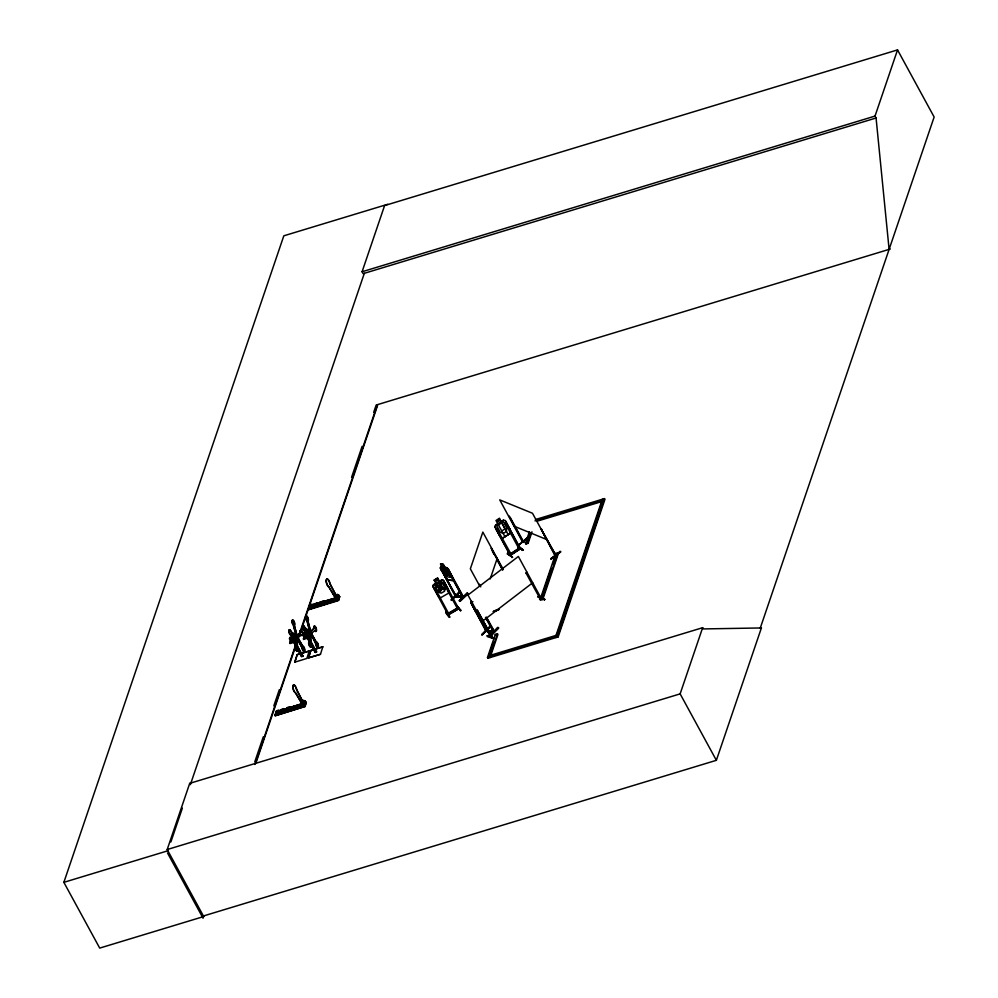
<?xml version="1.0" encoding="UTF-8"?>
<svg xmlns="http://www.w3.org/2000/svg" width="998" height="998" viewBox="0 0 998 998"><rect width="100%" height="100%" fill="white"/><g stroke="black" fill="none" stroke-linecap="round" stroke-linejoin="round"><path stroke-width="1.5" d="M498.551 609.84L493.049 611.612L498.576 609.94L498.401 609.005M302.631 702.442C302.419 700.658 305.675 702.243 303.355 701.295M335.64 595.569L335.627 596.317L336.376 595.569M302.793 702.268L302.519 701.594M303.043 702.205L302.768 701.519L302.431 702.442M303.517 702.056L303.242 701.369M336.126 596.33L336.101 595.569L336.002 596.442M335.989 596.13C337.262 595.532 337.761 594.958 337.399 595.906M337.312 595.956L336.576 595.432M296.693 637.211L295.895 645.98L296.269 637.173M296.93 645.743L297.267 638.508L296.306 637.298M296.194 645.881L296.032 645.793A2.769 1.048 72.8 0 0 295.533 648.563A2.769 1.048 72.8 0 0 297.516 651.045A2.769 1.048 72.8 0 0 297.317 647.403L297.579 638.408L296.606 637.198M304.003 700.995L303.766 701.931M309.829 641.751L309.654 641.652A2.769 1.048 72.8 0 0 309.168 644.434A2.769 1.048 72.8 0 0 311.139 646.904A2.769 1.048 72.8 0 0 310.952 643.273L311.201 634.279L310.241 633.069L309.517 641.839L309.929 633.169M310.64 643.361L310.627 640.155M486.525 630.112L487.136 631.073L494.497 631.622L486.5 617.188M487.049 631.035L471.954 604.701L486.076 631.322L487.036 630.986M492.9 630.948C495.083 629.888 492.264 631.809 493.286 630.561M291.329 634.142L296.693 637.572L291.304 634.404A2.769 1.048 72.8 0 1 289.595 633.955A2.769 1.048 72.8 0 1 288.909 630.1A2.769 1.048 72.8 0 1 290.742 631.223M291.641 634.042L291.616 634.316A2.769 1.048 72.8 0 1 289.794 633.655A2.769 1.048 72.8 0 1 289.333 629.8A2.769 1.048 72.8 0 1 291.304 631.796L296.468 635.689L296.693 637.572M305.263 629.913L305.238 630.175A2.769 1.048 72.8 0 1 303.417 629.526A2.769 1.048 72.8 0 1 302.955 625.659A2.769 1.048 72.8 0 1 304.939 627.655L310.091 631.547C312.748 638.82 297.13 622.577 310.316 633.443M288.821 708.405L286.526 709.778L288.909 708.53M322.154 602.455L319.871 603.827L320.508 602.555L322.279 602.917L319.871 604.002L322.242 602.592M510.103 555.399L511.4 554.763L496.792 528.416L495.869 529.027L510.265 555.524C508.768 555.075 510.677 552.368 511.4 554.763M519.821 547.952L519.085 548.401C520.694 551.108 517.176 547.628 519.833 547.653M519.609 549.362L520.357 548.613M456.011 595.457L456.186 596.742L455.213 595.357M463.184 597.59C462.798 594.833 463.134 597.553 455.587 596.642L441.478 570.02L456.186 596.742M462.623 597.465L448.289 571.13L449.287 570.956L448.289 571.13M463.621 597.216L448.189 568.935M302.556 702.293L302.881 701.444M335.702 596.28L335.553 595.631M490.155 636.337L491.216 635.564L490.168 636.375L490.692 637.335L491.952 636.612L490.966 637.41L476.445 610.951L477.294 610.302L491.852 636.687M557.932 552.755L542.301 598.688L540.168 599.336L555.786 553.403L557.932 552.755L558.381 553.578L542.75 599.511L540.604 600.16C537.435 598.975 542.513 596.604 540.168 598.376L540.417 599.224M540.891 597.814L541.415 598.775L518.361 556.46L467.95 595.058L491.128 637.285M497.802 523.8L495.445 525.272L495.008 527.131L510.502 555.399M495.195 527.144L495.607 525.385L503.416 520.108L505.287 520.582L509.903 529.189M439.332 581.285L437.561 578.042L434.043 580.112L436.014 583.431L433.394 584.753L432.945 586.612L448.139 614.943L447.578 613.72L457.246 608.056L458.257 607.533L458.893 608.643L448.376 614.83M433.082 586.587L433.544 584.878L441.665 580.125L443.424 580.524M455.986 596.255L440.318 568.037L440.704 566.926L446.805 567.75C449.936 570.756 446.568 566.465 444.896 567.613L443.124 564.381L440.542 563.97L442.388 567.126M440.517 568.012L440.792 567.039M470.806 602.705L471.193 601.52L470.806 602.705L486.3 631.01M290.742 641.078L289.47 638.757L289.969 637.235L291.653 636.712L293.512 640.229L295.196 639.706L295.695 638.184L294.422 635.851L292.726 636.375L292.239 637.897L293.923 637.373L294.422 635.851M296.656 638.321L295.52 641.814L289.994 643.535L290.63 639.755M290.131 641.277L292.439 640.566L291.167 638.233L291.653 636.712M292.439 640.566L292.925 639.044M293.512 640.229L293.998 638.708M295.52 641.814L296.281 637.635M308.544 609.753L309.293 605.399C316.69 600.372 308.432 614.331 312.337 604.451M308.881 608.605L308.656 609.379L309.293 605.399M275.211 715.753L305.126 706.434L275.186 715.766L275.959 711.337C283.357 706.322 275.099 720.282 279.003 710.401M275.423 715.03L275.785 712.822M304.378 636.949L303.105 634.616L303.592 633.094L305.288 632.57L307.135 636.088L308.819 635.576L309.318 634.042L308.045 631.722L306.361 632.245L305.862 633.767L307.559 633.243L308.045 631.722M294.797 662.011L297.217 654.576L309.255 651.008L306.848 658.443L294.872 662.148L297.217 654.576M314.358 603.827L313.434 607.595L314.358 603.827L317.401 602.879L316.478 606.659L317.401 602.879M303.617 639.394L304.864 635.427L303.617 639.394L309.143 637.685L309.904 633.505M303.754 637.136L306.062 636.425L304.789 634.092L305.288 632.57M284.068 708.83C280.164 718.71 288.422 704.75 281.024 709.765L280.101 713.533L280.85 711.25M306.062 636.425L306.561 634.903M320.096 602.056L319.173 605.823L320.096 602.056L323.127 601.12L322.204 604.888L323.127 601.12M289.794 707.058C285.902 716.938 294.148 702.979 286.763 707.994L285.84 711.761M286.201 710.626L286.763 707.994M311.775 634.491L316.391 641.988A2.769 1.048 72.8 0 1 318.325 644.895A2.769 1.048 72.8 0 1 317.564 647.228A2.769 1.048 72.8 0 1 315.892 643.51L311.089 633.219M308.432 657.869L310.84 650.447L322.816 646.741L320.47 654.301L308.432 657.869L320.47 654.301M308.507 658.006L310.84 650.447M335.977 598.563L335.241 600.846L334.392 598.875L335.128 600.235M335.877 596.542L335.765 595.681L336.301 596.243M335.665 595.843L335.952 596.455M338.809 597.328L337.237 594.446L336.788 596.093M337.237 594.446L336.9 595.494L338.472 598.376L336.688 595.357M336.077 599.099L336.813 596.816L330.064 583.668A4.167 1.572 72.8 0 0 327.519 579.015A4.167 1.572 72.8 0 0 326.471 582.246A4.167 1.572 72.8 0 0 329.003 586.899L336.077 599.099L328.779 586.974A4.167 1.572 72.8 0 1 326.246 582.321A4.167 1.572 72.8 0 1 327.294 579.09A4.167 1.572 72.8 0 1 329.827 583.743L336.813 596.816M303.642 700.471L303.305 701.519L304.877 704.401L303.642 700.471L305.213 703.353L304.877 704.401M302.269 705.648L303.255 702.829L297.167 691.003M302.743 705.05L303.479 702.754L296.73 689.618A4.167 1.572 72.8 0 0 294.185 684.965A4.167 1.572 72.8 0 0 293.138 688.196A4.167 1.572 72.8 0 0 295.67 692.837L302.743 705.05L295.445 692.911A4.167 1.572 72.8 0 1 292.763 686.811A4.167 1.572 72.8 0 1 295.445 686.686M308.494 609.815L338.447 600.559L337.424 597.927L338.172 599.299L311.438 607.62M338.172 599.299L339.108 596.405L338.447 594.771L335.415 595.706M338.21 598.463L338.547 597.415L336.975 594.534M305.026 700.983L301.995 701.918L305.026 700.983L305.775 702.343L304.839 705.237L278.105 713.558M338.447 594.771L339.382 596.48L338.584 600.122L338.509 599.237L338.596 600.048L310.079 608.942M305.114 700.708L306.049 702.417L305.089 706.497M479.265 584.204C477.867 585.24 480.425 583.568 480.724 586.861M502.268 568.698L491.178 548.189L502.817 569.534M203.842 915.865L203.056 918.185L167.502 852.978M889.106 249.375L876.069 118.001L363.122 273.677L362.087 271.755L384.592 205.576L897.539 49.9L934.14 117.028L760.189 628.316L761.399 627.954L703.328 628.927L702.654 627.692L189.707 783.368L167.19 849.548L203.717 916.538L99.713 948.1L63.86 882.344L283.819 235.815L387.823 204.253M170.87 841.963L182.372 808.13M364.332 273.302L190.381 784.603L189.707 783.368M254.764 761.873L263.297 736.811M273.826 705.848L279.34 689.63M351.583 477.306L362.112 446.343M373.651 412.424L376.159 405.051L890.316 249.013M254.964 764.456L377.369 404.689M256.299 761.973L295.882 645.619M299.899 633.83L377.568 405.525M490.193 578.965L497.191 558.393M532.009 531.859L528.092 543.336L525.958 543.985L525.509 543.162L529.414 531.684M535.464 519.546L604.489 498.601L604.938 499.424L558.156 636.911L487.947 658.218L487.498 657.395L495.307 634.429L497.453 633.78L497.902 634.603L490.579 656.135L494.933 654.9M525.958 543.985L529.377 533.942M487.947 658.218L493.311 642.425M528.092 543.336L527.643 542.513L531.061 532.47M497.453 633.78L489.631 656.746L490.08 657.57M542.076 595.856L551.358 568.586M552.817 564.282L555.262 557.096M602.343 499.25L555.562 636.736L556.011 637.56M557.009 634.641L602.293 501.532M558.156 636.911L557.707 636.088L604.489 498.601M876.069 118.001L875.021 116.08L897.539 49.9M203.417 915.989L716.364 760.314L680.137 693.872L702.654 627.692M716.364 760.314L761.424 627.867L760.189 628.316M485.926 631.31L494.147 631.959L493.286 631.846M486.612 630.112L485.776 630.05M510.203 555.325L520.245 548.675L519.721 547.715M520.395 548.838L506.073 522.503L504.976 522.989M449 571.218L463.346 597.515L455.537 596.592L454.938 595.619L456.024 595.419M462.523 597.465L462.149 596.517M522.815 542.238L523.775 542.076M523.701 542.114L523.064 541.902M554.464 554.426L554.938 554.065M540.966 528.765L555.599 555.574L554.888 555.387L540.966 528.765L555.898 555.187M497.965 523.825L496.867 526.021L500.16 532.059L503.266 533.543L506.41 531.46L506.685 527.767L503.391 521.729L501.121 521.754L499.299 518.486M436.014 583.431L434.841 585.552L438.134 591.589L441.303 593.136L444.597 591.215L444.958 587.597L441.665 581.547L439.307 581.51L437.561 578.042M448.676 613.383L449.2 614.344M448.139 614.718L458.781 608.705L443.386 580.474M448.776 613.346L447.615 613.982M458.244 607.782L457.221 608.381M487.348 635.651L487.174 636.549L493.898 638.608L487.373 635.614L493.898 638.608M522.715 542.238L499.749 499.898L532.483 513.259L555.537 555.549M554.938 555.424L554.713 554.09M507.52 553.154L512.523 557.233L507.283 553.965L507.545 553.141L512.523 557.233M512.224 556.684L511.949 557.608M442.538 567.238L441.815 568.161L445.108 574.199L447.828 576.944L450.273 577.243L450.173 574.798L446.879 568.76L444.921 567.513M296.631 634.765L294.323 625.097A2.769 1.048 72.8 0 0 293.599 621.093A2.769 1.048 72.8 0 0 291.903 621.006A2.769 1.048 72.8 0 0 293.225 625.047L295.807 634.716M294.522 625.135L294.635 625.01A2.769 1.048 72.8 0 0 293.899 620.993A2.769 1.048 72.8 0 0 292.214 620.906A2.769 1.048 72.8 0 0 293.524 624.948L296.456 635.988L297.292 636.025L294.223 625.235M310.266 630.624L307.945 620.968A2.769 1.048 72.8 0 0 307.92 618.685M308.157 621.006L308.257 620.868A2.769 1.048 72.8 0 0 307.534 616.864A2.769 1.048 72.8 0 0 305.837 616.776A2.769 1.048 72.8 0 0 307.159 620.818L310.091 631.846L310.914 631.896L307.846 621.093M446.069 612.148L449.761 617.038L449.162 617.388L445.807 612.934L446.094 612.136L449.761 617.038M471.692 604.975L472.703 604.763M485.078 631.572L481.784 634.915L489.606 626.769L481.909 634.416M487.261 629.464L489.906 627.318M482.121 634.853L489.793 627.218M493.187 630.898L486.488 630.649M490.854 637.173L490.954 635.626L498.626 627.991L497.89 627.43L490.218 635.065L491.116 635.639L498.588 627.954M498.152 627.842L490.542 635.526L497.877 627.43M471.218 601.557L472.965 601.707M475.547 611.387L478.229 614.693L475.609 611.275M491.939 636.674L477.294 610.302M440.542 563.97L443.237 564.194L444.983 567.525M440.318 568.037L447.703 580.05L453.803 580.587M441.203 570.282L442.201 570.108M445.058 576.732L447.79 579.863M447.703 579.95L453.928 580.699L448.252 568.897M451.283 599.736L459.28 592.101L451.607 600.247M459.142 592.525L451.158 600.172L459.579 592.65M459.28 600.646L467.301 593.062L459.305 600.646L460.028 601.245L468 593.648L467.251 593.049M460.028 601.245L467.95 593.585M459.579 601.195L467.625 593.536M459.953 601.17L467.925 593.573M296.768 635.851L300.423 632.245A2.769 1.048 72.8 0 1 301.421 630.412A2.769 1.048 72.8 0 1 302.93 634.316A2.769 1.048 72.8 0 1 301.408 634.803L297.504 637.772M301.234 634.528L297.816 637.672L297.067 635.763M310.39 631.722L314.046 628.116A2.769 1.048 72.8 0 1 315.056 626.27A2.769 1.048 72.8 0 1 316.566 630.187A2.769 1.048 72.8 0 1 315.031 630.674L314.719 630.761A2.769 1.048 72.8 0 0 316.254 630.287A2.769 1.048 72.8 0 0 314.744 626.37A2.769 1.048 72.8 0 0 313.746 628.216L313.821 628.565M314.133 628.478L310.702 631.622L311.438 633.543L314.869 630.387M306.374 636.45L307.297 635.726M301.408 656.472L302.943 655.998L301.408 656.472L297.08 648.525M315.044 652.33L316.578 651.856L315.044 652.33L311.426 645.718M508.78 515.629L523.426 542.425L522.603 540.916M518.062 545.544L527.306 537.847L518.187 545.657M541.515 528.99L540.629 529.027M477.506 610.389L476.445 610.951M526.008 573.014L527.081 572.44L526.008 573.014L540.467 599.474M554.913 556.46L551.058 559.067L560.19 551.27L560.776 551.894L557.221 554.589M551.021 558.955L560.514 551.782L550.821 558.581M540.305 598.189L538.009 596.841L544.546 599.698M540.355 599.311L541.415 598.738M542.513 599.062L545.033 599.449L542.463 598.426M482.284 621.367L532.707 582.757M457.795 609.029L457.421 608.269M490.954 635.689L491.577 635.926M309.555 605.973L309.542 606.622L309.754 605.861M309.405 607.058L309.53 606.634M308.494 609.316L338.684 599.885L308.37 609.167M339.682 596.642L311.002 605.462M276.221 711.911L306.349 702.542M275.398 715.104L275.548 714.543M283.158 710.813L305.999 703.74L306.049 702.43L276.122 711.686L276.246 712.347M305.276 705.349L305.263 706.048M305.488 705.386L275.323 715.329M496.954 528.541L495.869 529.027M518.661 546.517L523.264 550.023L518.648 546.505L518.087 546.904L522.777 550.26M509.791 554.564L518.835 548.675M510.365 555.449L520.407 548.8L505.287 520.582M501.183 521.742L503.479 520.232M498.551 524.911L501.707 522.84L505 528.878L501.844 530.948M502.555 538.184L510.502 533.169L502.53 538.346L499.836 535.726M434.217 580.15L437.548 578.266M439.27 581.46L441.652 579.988L443.524 580.399L448.252 589.094L448.801 593.024L440.48 597.827L437.673 595.295M434.879 587.997L433.793 588.421L434.879 587.997L448.963 614.169M443.474 582.969L444.447 582.408L443.349 582.82L457.808 609.279M456.847 605.836L460.515 610.739L461.101 610.377L456.847 605.836L460.515 610.739M448.838 613.396L457.209 608.506M493.561 631.584L494.397 631.622M493.436 631.035L494.21 631.921L486.475 618.448M540.779 597.615L541.066 598.713M523.239 541.914L522.715 540.953M554.963 554.601L555.874 555.262M335.328 595.981L338.359 595.033M336.077 597.34L339.108 596.405M310.503 605.424L339.669 596.704M312.087 605.537L339.545 597.078L339.332 597.802L339.382 596.48M312.187 605.761L339.47 597.266M334.305 599.137L337.336 598.201M310.79 606.634L319.385 603.927M322.192 603.104L339.332 597.752M308.182 608.817L338.809 599.349M310.303 608.281L338.821 599.436M307.708 617.987A2.769 1.048 72.8 0 0 305.6 616.477A2.769 1.048 72.8 0 0 306.848 620.906L307.322 620.956M304.926 630.274A2.769 1.048 72.8 0 1 303.118 629.613A2.769 1.048 72.8 0 1 302.656 625.758A2.769 1.048 72.8 0 1 304.627 627.754L305.039 628.016M300.498 632.607L300.111 632.345A2.769 1.048 72.8 0 1 301.571 631.01M296.468 635.689L291.104 632.245M289.47 638.757L291.167 638.233M304.764 634.042L307.521 633.194L308.819 635.576M303.105 634.616L304.789 634.092M311.014 634.266L315.593 643.61A2.769 1.048 72.8 0 0 317.04 647.166A2.769 1.048 72.8 0 0 318.15 645.881A2.769 1.048 72.8 0 0 316.703 642.338M289.62 642.849L295.146 641.14M303.255 638.708L308.769 636.998M297.167 647.091L297.017 647.502A2.769 1.048 72.8 0 1 297.204 651.133A2.769 1.048 72.8 0 1 295.233 648.663A2.769 1.048 72.8 0 1 295.72 645.881L293.474 641.901M315.967 642.163L311.388 633.119M304.028 647.976A2.769 1.048 72.8 0 1 303.891 651.544A2.769 1.048 72.8 0 1 301.957 647.752L297.392 638.396L297.766 637.26L302.644 646.205A2.769 1.048 72.8 0 1 303.741 647.365M297.292 654.713L309.255 651.008M310.914 650.584L322.89 646.879M296.73 689.618L296.493 689.68A4.167 1.572 72.8 0 0 295.882 687.622M279.091 710.963L306.149 702.654M277.332 711.911L306.211 703.029L283.133 710.376M277.432 712.148L280.301 711.187M283.32 710.376L305.837 703.091L305.999 703.74M277.456 712.572L280.351 711.624M274.849 714.768L277.893 713.82M278.205 713.782L302.444 706.21M275.036 715.104L305.263 705.948L304.091 703.877L304.839 705.237M362.087 271.755L875.021 116.08M555.225 514.506L559.691 513.159M568.611 510.452L576.033 508.194M587.922 504.589L592.388 503.229M535.003 520.894L601.881 500.584L602.33 501.408L536.936 521.255M525.509 543.162L527.643 542.513M503.728 652.23L508.119 650.896M533.032 643.336L537.423 642.001M543.286 640.217L547.677 638.895M487.498 657.395L557.707 636.088M167.19 849.548L680.137 693.872M63.86 882.344L167.864 850.783M455.662 595.781L454.951 595.694M518.137 546.754L522.777 550.434M522.815 550.285L518.087 546.717M486.762 630.387L491.902 630.798M440.704 567.114L442.451 567.326L440.629 563.882M456.248 595.731L462.448 596.467L455.974 596.006M485.552 630.362L486.038 631.36M538.009 596.841L544.509 599.848M514.082 526.196L546.817 539.569M309.517 641.839L309.355 641.751A2.769 1.048 72.8 0 0 308.794 644.296A2.769 1.048 72.8 0 0 310.665 647.066A2.769 1.048 72.8 0 0 310.889 644.034M289.931 638.92L290.094 639.256M304.727 628.116L309.792 631.647M518.686 548.401L510.452 553.79L511.3 554.838M512.348 557.258L507.695 553.603M499.736 535.814L502.53 538.346M303.741 701.981L303.492 701.332M448.252 589.094L448.801 593.024M300.934 634.616L301.097 634.903A2.769 1.048 72.8 0 0 302.569 635.015A2.769 1.048 72.8 0 0 301.883 631.547M555.786 553.403L556.235 554.227M510.078 517.176L523.75 542.176M505.138 523.114L519.372 549.486M508.231 534.666L499.362 518.299L495.981 520.519L505.038 536.787M542.301 598.688L542.75 599.511M556.472 636.225L556.023 635.402L490.093 655.412L490.542 656.235M495.145 527.106L499.886 535.764M503.192 569.409L482.845 532.096L470.345 568.835L479.664 585.938M492.426 551.482L493.885 554.139M496.792 559.479L502.605 570.145M486.238 617.45L494.122 631.921M495.307 634.429L495.757 635.252M485.49 617.388L493.386 631.946M472.441 605.025L486.862 631.335L485.939 629.975M470.869 602.58L475.709 611.3M448.564 570.868L462.897 597.166M441.927 570.369L456.348 596.679M457.059 608.231L457.695 609.341M448.688 613.121L449.337 614.232M433.045 586.537L437.785 595.207M308.632 637.298L316.578 651.856M309.467 639.706L315.954 651.619M306.985 636.687L315.655 652.567M307.097 637.772L309.268 641.739M298.153 638.633L302.768 646.13A2.769 1.048 72.8 0 1 304.702 649.024A2.769 1.048 72.8 0 1 303.941 651.357A2.769 1.048 72.8 0 1 302.269 647.652L302.269 647.353M297.778 639.768L301.957 647.44M293.923 637.373L295.196 639.706M295.009 641.427L302.943 655.998M295.109 642.512L302.332 655.761M294.086 642.138L302.02 656.709M303.903 700.396L305.475 703.266M301.795 706.185L301.059 704.813L301.907 706.784M452.88 577.543L453.841 580.786M307.022 621.055L309.43 630.586M509.853 529.152L510.502 533.169M509.729 529.202L510.315 533.069M310.004 634.853A2.433 0.911 72.8 0 1 309.018 632.083M309.093 631.16A2.433 0.911 72.8 0 1 310.278 631.272M311.039 635.252A2.433 0.911 72.8 0 1 310.84 635.389M316.079 642.088A2.769 1.048 72.8 0 1 316.378 642.126M297.566 639.107A2.433 0.911 72.8 0 1 295.62 637.41A2.433 0.911 72.8 0 1 296.356 635.077M498.638 609.529L494.497 610.851L498.638 609.529M445.632 568.76L445.869 571.542L442.077 568.423L445.719 572.228C444.247 575.759 448.464 577.979 446.617 572.977L450.597 576.382L446.78 572.328L446.505 568.947L445.669 568.71M440.617 587.872C441.939 593.436 437.099 595.257 439.469 587.597C432.384 585.888 435.901 582.645 439.769 586.462C438.571 581.148 443.287 579.401 440.941 586.774C448.414 588.583 444.646 591.876 440.617 587.872M286.351 709.341C288.771 711.936 289.57 705.611 286.351 709.341M303.305 634.753L303.666 635.664L303.305 634.753M499.087 519.434L497.066 520.769L497.653 521.842L499.674 520.507L499.087 519.434M437.249 579.152L435.128 580.399L435.727 581.472L437.835 580.237L437.249 579.152M439.893 582.582L436.6 584.516L439.893 590.554L443.187 588.62L439.893 582.582M443.075 564.781L441.503 564.594L442.089 565.679L443.661 565.866L443.075 564.781M445.57 568.611L443.124 568.324L446.418 574.361L448.863 574.648L445.57 568.611M309.792 631.846A2.433 0.911 72.8 0 0 311.601 635.152A2.433 0.911 72.8 0 0 311.339 631.485A2.433 0.911 72.8 0 0 309.792 631.846M296.156 635.988A2.433 0.911 72.8 0 0 297.978 639.281A2.433 0.911 72.8 0 0 297.703 635.614A2.433 0.911 72.8 0 0 296.156 635.988"/></g></svg>
